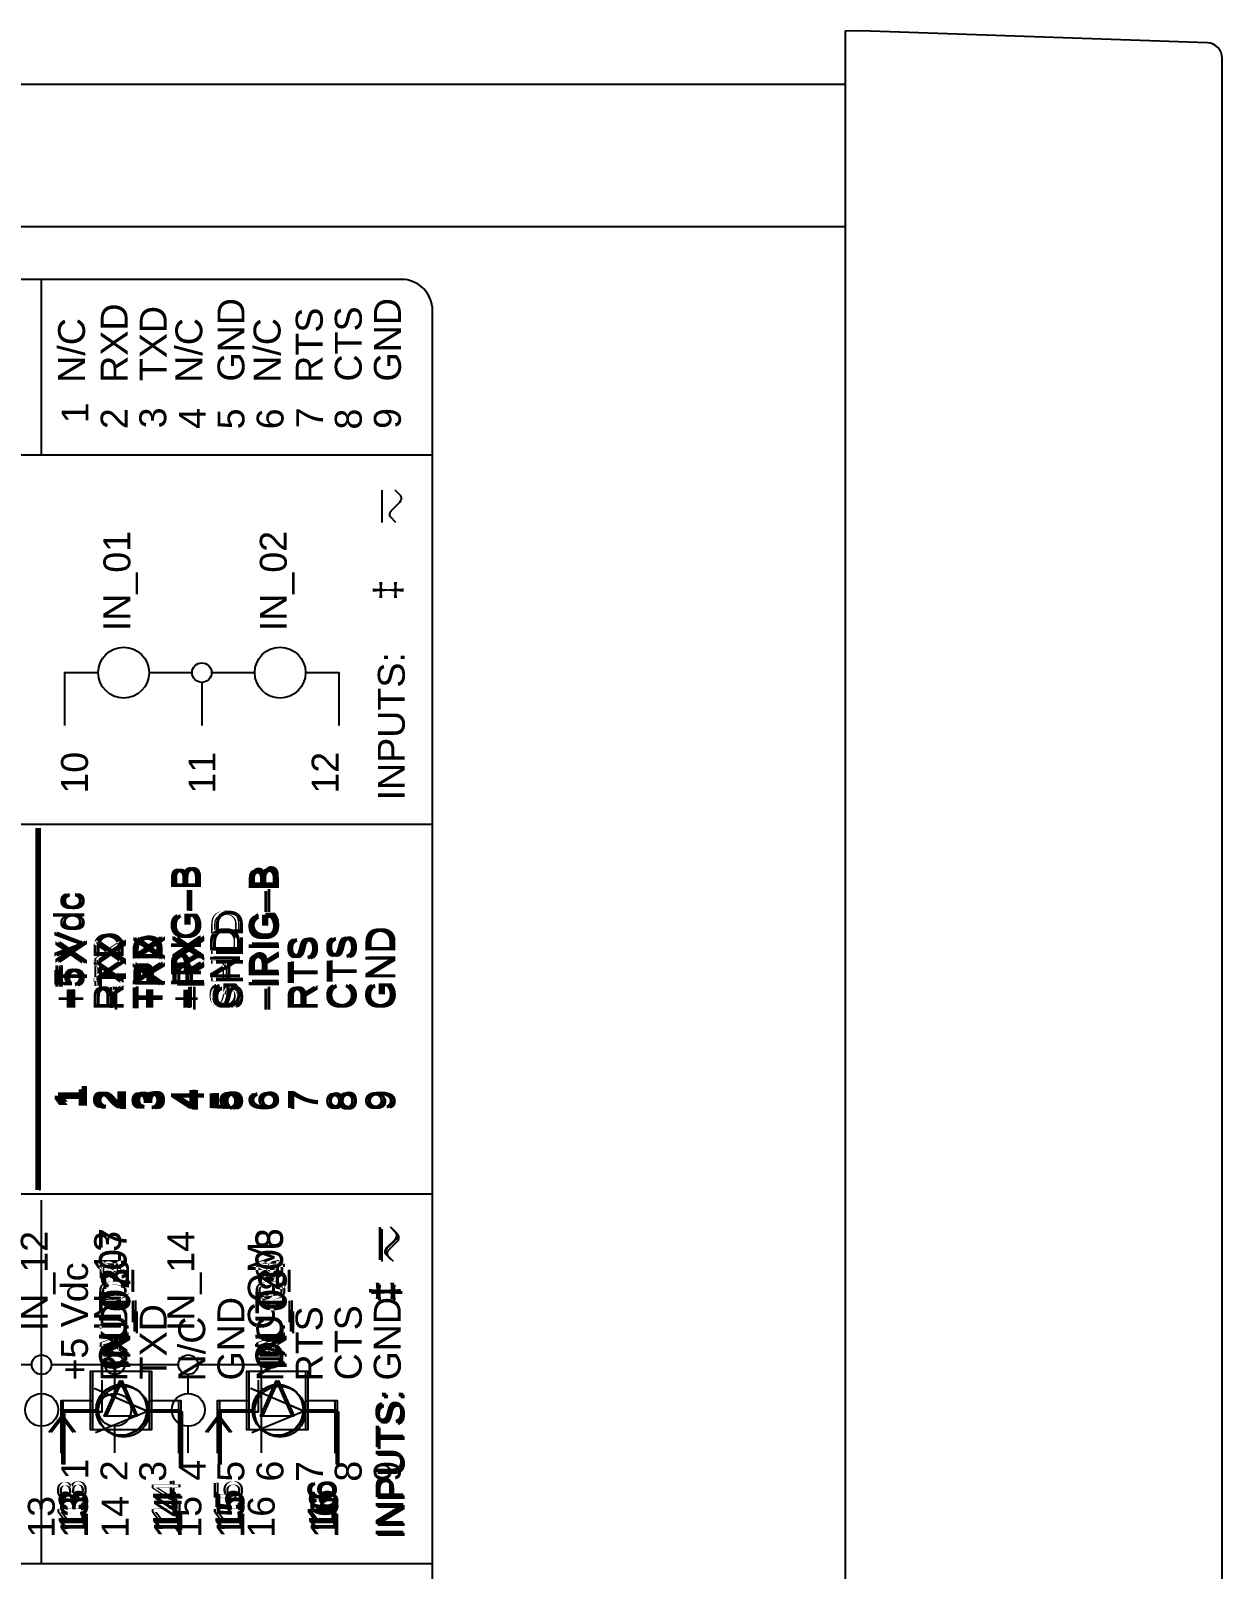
# Model space of a CAD drawing. Extents: x 1 to 47, y 1 to 35.
# Drawn here: x 30.274 to 33.321, y 13.265 to 17.199 of the extents above; entities that cross this region are included whole.
import ezdxf

# ---------------------------------------------------------------- set-up
doc = ezdxf.new("R2010")
doc.units = 0
doc.header["$MEASUREMENT"] = 0
for name, color, linetype in [('10_00______DWG_', 7, 'CONTINUOUS'), ('3_01__A-__NO_ETH__EIA-232_', 7, 'CONTINUOUS'), ('3_02__B-__NO_ETH__EIA-485_', 7, 'CONTINUOUS'), ('3_03__C-___1__10-100BASE-T', 7, 'CONTINUOUS'), ('3_04__D-___1__10-100BASE-T', 7, 'CONTINUOUS'), ('3_05__E-___1__100BASEFX_MM', 7, 'CONTINUOUS'), ('3_06__F-___2__10-100BASE-T', 7, 'CONTINUOUS'), ('3_07__G-___2__100BASE-FX_M', 7, 'CONTINUOUS'), ('3_08__0-__NO_ETH__EIA-232_', 7, 'CONTINUOUS'), ('3_09__1-__NO_ETH__EIA-485_', 7, 'CONTINUOUS'), ('3_10__2-___1__10-100BASE-T', 7, 'CONTINUOUS'), ('3_11__3-___1__10-100BASE-T', 7, 'CONTINUOUS'), ('3_12__4-___1__100BASEFX_MM', 7, 'CONTINUOUS'), ('3_13__6-___2__10-100BASE-T', 7, 'CONTINUOUS'), ('3_14__8-___2__100BASE-FX_M', 7, 'CONTINUOUS'), ('4_02__A0__SERIAL_COMMUNICA', 7, 'CONTINUOUS'), ('4_03__B-___3__DI___4__DO__', 7, 'CONTINUOUS'), ('4_04__1-___4__DI___4__DO__', 7, 'CONTINUOUS'), ('4_05__C-___4__DI___4__DO__', 7, 'CONTINUOUS'), ('4_06__D-___4__DI___3__DO__', 7, 'CONTINUOUS'), ('4_07__2A___8__FORM_A_DO', 7, 'CONTINUOUS'), ('4_08__2B___8__FORM_B_DO', 7, 'CONTINUOUS'), ('4_09__2C___8__DO__6__FORM_', 7, 'CONTINUOUS'), ('4_10__2D___8__DO__2__FORM_', 7, 'CONTINUOUS'), ('4_11__2G___8__DO__4__FORM_', 7, 'CONTINUOUS'), ('4_12__3-___8__DI', 7, 'CONTINUOUS'), ('4_13__4-___14__DI', 7, 'CONTINUOUS'), ('4_14__5-___8__AI', 7, 'CONTINUOUS'), ('4_15__6-___4__AI____4__AO', 7, 'CONTINUOUS')]:
    doc.layers.add(name, color=color, linetype=linetype)
doc.styles.add('ARIAL', font='arial.ttf')

msp = doc.modelspace()

# ---------------------------------------------------------------- linework, layer by layer
at = {"layer": '10_00______DWG_'}
for points in [[(33.2825, 17.1683), (32.396, 17.1993), (32.356, 17.1979), (32.356, 9.6444), (32.396, 9.643), (33.2825, 9.674, 0.404026), (33.3205, 9.7133), (33.3205, 17.129, 0.404026)], [(31.2211, 16.5636), (27.5112, 16.5636, 0.414214), (27.4312, 16.4836), (27.4312, 10.3186, 0.414212), (27.5112, 10.2386), (31.2211, 10.2386, 0.414211), (31.3011, 10.3186), (31.3011, 16.4836, 0.414219)]]:
    msp.add_lwpolyline(points, format="xyb", close=True, dxfattribs=at)
for points in [[(32.356, 9.7794), (27.2612, 9.7794), (27.2612, 17.0629), (32.356, 17.0629)], [(27.2612, 16.6987), (32.356, 16.6987)], [(30.3011, 16.1152), (30.3011, 16.5635)], [(27.4311, 16.1152), (31.3011, 16.1152)], [(31.1722, 15.942), (31.1722, 16.0249)], [(30.3611, 15.4229), (30.3611, 15.5579), (30.4461, 15.5579)], [(30.5761, 15.5579), (30.6861, 15.5579)], [(30.7361, 15.5579), (30.8462, 15.5579)], [(30.9762, 15.5579), (31.0612, 15.5579), (31.0612, 15.4229)], [(30.7111, 15.5329), (30.7111, 15.4229)], [(27.4311, 15.1702), (31.3011, 15.1702)], [(27.4312, 14.2252), (31.3011, 14.2252)], [(27.4312, 13.2802), (31.3011, 13.2802)]]:
    msp.add_lwpolyline(points, dxfattribs=at)
msp.add_lwpolyline([(31.2071, 15.942), (31.1933, 15.956, -0.328455), (31.1954, 15.9719), (31.2176, 15.9942, 0.339292), (31.2197, 16.0102), (31.2051, 16.0249)], format="xyb", dxfattribs=at)
for centre, radius in [((30.5111, 15.5579), 0.065), ((30.9112, 15.5579), 0.065), ((30.7111, 15.5579), 0.025)]:
    msp.add_circle(centre, radius, dxfattribs=at)
at = {"layer": '3_01__A-__NO_ETH__EIA-232_'}
msp.add_line((30.2924, 14.2353), (30.2924, 15.1603), dxfattribs=at)
at = {"layer": '3_02__B-__NO_ETH__EIA-485_'}
msp.add_line((30.297, 14.2353), (30.297, 15.1603), dxfattribs=at)
at = {"layer": '3_03__C-___1__10-100BASE-T'}
msp.add_lwpolyline([(30.2923, 14.2353), (30.2923, 15.1603)], dxfattribs=at)
at = {"layer": '3_04__D-___1__10-100BASE-T'}
msp.add_lwpolyline([(30.2924, 14.2353), (30.2924, 15.1603)], dxfattribs=at)
at = {"layer": '3_05__E-___1__100BASEFX_MM'}
msp.add_lwpolyline([(30.2924, 14.2353), (30.2924, 15.1603)], dxfattribs=at)
at = {"layer": '3_06__F-___2__10-100BASE-T'}
msp.add_lwpolyline([(30.2958, 14.2352), (30.2958, 15.1602)], dxfattribs=at)
at = {"layer": '3_07__G-___2__100BASE-FX_M'}
msp.add_lwpolyline([(30.2958, 14.2352), (30.2958, 15.1602)], dxfattribs=at)
at = {"layer": '3_08__0-__NO_ETH__EIA-232_'}
msp.add_lwpolyline([(30.297, 15.1603), (30.297, 14.2353)], close=True, dxfattribs=at)
at = {"layer": '3_09__1-__NO_ETH__EIA-485_'}
msp.add_lwpolyline([(30.2958, 14.2353), (30.2958, 15.1603)], dxfattribs=at)
at = {"layer": '3_10__2-___1__10-100BASE-T'}
msp.add_lwpolyline([(30.297, 14.2353), (30.297, 15.1603)], dxfattribs=at)
at = {"layer": '3_11__3-___1__10-100BASE-T'}
msp.add_lwpolyline([(30.2881, 14.2353), (30.2881, 15.1603)], dxfattribs=at)
at = {"layer": '3_12__4-___1__100BASEFX_MM'}
msp.add_lwpolyline([(30.297, 14.2353), (30.297, 15.1603)], dxfattribs=at)
at = {"layer": '3_13__6-___2__10-100BASE-T'}
msp.add_lwpolyline([(30.2886, 14.2353), (30.2886, 15.1603)], dxfattribs=at)
at = {"layer": '3_14__8-___2__100BASE-FX_M'}
msp.add_lwpolyline([(30.297, 14.2353), (30.297, 15.1603)], dxfattribs=at)
at = {"layer": '4_02__A0__SERIAL_COMMUNICA'}
msp.add_lwpolyline([(30.3009, 13.2802), (30.3009, 14.2085)], dxfattribs=at)
at = {"layer": '4_03__B-___3__DI___4__DO__'}
for points in [[(31.1681, 14.0559), (31.1681, 14.1388)], [(30.3571, 13.5369), (30.3571, 13.6718), (30.4421, 13.6718)], [(30.5721, 13.6718), (30.6571, 13.6718), (30.6571, 13.5369)], [(30.757, 13.5369), (30.7569, 13.6718), (30.8421, 13.6718)], [(30.9722, 13.6718), (31.0571, 13.6718), (31.0571, 13.5369)]]:
    msp.add_lwpolyline(points, dxfattribs=at)
msp.add_lwpolyline([(31.1971, 14.0559), (31.1833, 14.0699, -0.328455), (31.1854, 14.0858), (31.2076, 14.1081, 0.339292), (31.2096, 14.1241), (31.1951, 14.1388)], format="xyb", dxfattribs=at)
for centre in [(30.5071, 13.6718), (30.907, 13.6718)]:
    msp.add_circle(centre, 0.065, dxfattribs=at)
at = {"layer": '4_04__1-___4__DI___4__DO__'}
for points in [[(31.1681, 14.0559), (31.1681, 14.1388)], [(30.3571, 13.5369), (30.3571, 13.6718), (30.4421, 13.6718)], [(30.5721, 13.6718), (30.6571, 13.6718), (30.6571, 13.5369)], [(30.757, 13.5369), (30.7569, 13.6718), (30.8421, 13.6718)], [(30.9722, 13.6718), (31.0571, 13.6718), (31.0571, 13.5369)]]:
    msp.add_lwpolyline(points, dxfattribs=at)
msp.add_lwpolyline([(31.1971, 14.0559), (31.1833, 14.0699, -0.328455), (31.1854, 14.0858), (31.2076, 14.1081, 0.339292), (31.2096, 14.1241), (31.1951, 14.1388)], format="xyb", dxfattribs=at)
for centre in [(30.5071, 13.6718), (30.9071, 13.6718)]:
    msp.add_circle(centre, 0.065, dxfattribs=at)
at = {"layer": '4_05__C-___4__DI___4__DO__'}
for points in [[(31.1681, 14.0559), (31.1681, 14.1389)], [(30.3571, 13.5369), (30.3571, 13.6719), (30.4421, 13.6719)], [(30.5721, 13.6719), (30.6571, 13.6719), (30.6571, 13.5369)], [(30.757, 13.5369), (30.7569, 13.6719), (30.8421, 13.6719)], [(30.9722, 13.6719), (31.0571, 13.6719), (31.0571, 13.5369)]]:
    msp.add_lwpolyline(points, dxfattribs=at)
msp.add_lwpolyline([(31.1971, 14.0559), (31.1833, 14.07, -0.328455), (31.1854, 14.0859), (31.2076, 14.1082, 0.339292), (31.2096, 14.1241), (31.1951, 14.1389)], format="xyb", dxfattribs=at)
for centre in [(30.5071, 13.6719), (30.907, 13.6719)]:
    msp.add_circle(centre, 0.065, dxfattribs=at)
at = {"layer": '4_06__D-___4__DI___3__DO__'}
for points in [[(31.1664, 14.0567), (31.1664, 14.1397)], [(30.3554, 13.5377), (30.3554, 13.6727), (30.4404, 13.6727)], [(30.5704, 13.6727), (30.6554, 13.6727), (30.6554, 13.5377)], [(30.7552, 13.5377), (30.7552, 13.6727), (30.8404, 13.6727)], [(30.9704, 13.6727), (31.0554, 13.6727), (31.0554, 13.5377)]]:
    msp.add_lwpolyline(points, dxfattribs=at)
msp.add_lwpolyline([(31.1954, 14.0567), (31.1816, 14.0708, -0.328455), (31.1837, 14.0867), (31.2059, 14.109, 0.339292), (31.2079, 14.1249), (31.1934, 14.1397)], format="xyb", dxfattribs=at)
for centre in [(30.5054, 13.6727), (30.9052, 13.6727)]:
    msp.add_circle(centre, 0.065, dxfattribs=at)
at = {"layer": '4_07__2A___8__FORM_A_DO'}
for points in [[(30.3542, 13.5339), (30.3542, 13.6688), (30.4393, 13.6688)], [(30.4394, 13.6152), (30.5693, 13.6688), (30.6543, 13.6688), (30.6543, 13.5339)], [(30.7542, 13.5339), (30.7542, 13.6688), (30.8393, 13.6688)], [(30.8393, 13.6152), (30.9693, 13.6688), (31.0543, 13.6688), (31.0543, 13.5339)]]:
    msp.add_lwpolyline(points, dxfattribs=at)
at = {"layer": '4_08__2B___8__FORM_B_DO'}
for points in [[(30.3559, 13.5329), (30.3559, 13.668), (30.3559, 13.668), (30.4559, 13.668), (30.4559, 13.748)], [(30.7559, 13.5329), (30.7559, 13.668), (30.7559, 13.668), (30.856, 13.668), (30.856, 13.748)], [(30.4359, 13.728), (30.5759, 13.668), (30.656, 13.668), (30.656, 13.533)], [(30.836, 13.728), (30.976, 13.668), (31.056, 13.668), (31.056, 13.533)]]:
    msp.add_lwpolyline(points, dxfattribs=at)
at = {"layer": '4_09__2C___8__DO__6__FORM_'}
for points in [[(30.3558, 13.5331), (30.3558, 13.6682), (30.3558, 13.6682), (30.4559, 13.6682), (30.4559, 13.7482)], [(30.7559, 13.5331), (30.7559, 13.6682), (30.7559, 13.6682), (30.8559, 13.6682), (30.8559, 13.7482)], [(30.4359, 13.7282), (30.5759, 13.6682), (30.6559, 13.6682), (30.6559, 13.5332)], [(30.8359, 13.7282), (30.9759, 13.6682), (31.056, 13.6682), (31.056, 13.5332)]]:
    msp.add_lwpolyline(points, dxfattribs=at)
at = {"layer": '4_10__2D___8__DO__2__FORM_'}
for points in [[(30.3559, 13.5329), (30.3559, 13.668), (30.3559, 13.668), (30.4559, 13.6679), (30.4559, 13.7479)], [(30.756, 13.5329), (30.756, 13.668), (30.756, 13.668), (30.856, 13.6679), (30.856, 13.7479)], [(30.4359, 13.7279), (30.576, 13.6679), (30.656, 13.6679), (30.656, 13.5329)], [(30.836, 13.7279), (30.976, 13.6679), (31.0561, 13.6679), (31.0561, 13.5329)]]:
    msp.add_lwpolyline(points, dxfattribs=at)
at = {"layer": '4_11__2G___8__DO__4__FORM_'}
for points in [[(30.3559, 13.5329), (30.3559, 13.668), (30.3559, 13.668), (30.4559, 13.6679), (30.4559, 13.7479)], [(30.756, 13.5329), (30.756, 13.668), (30.756, 13.668), (30.856, 13.6679), (30.856, 13.7479)], [(30.4359, 13.7279), (30.576, 13.6679), (30.656, 13.6679), (30.656, 13.5329)], [(30.836, 13.7279), (30.976, 13.6679), (31.0561, 13.6679), (31.0561, 13.5329)]]:
    msp.add_lwpolyline(points, dxfattribs=at)
at = {"layer": '4_12__3-___8__DI'}
for points in [[(31.172, 14.052), (31.172, 14.1349)], [(30.361, 13.5329), (30.3609, 13.6679), (30.4459, 13.6679)], [(30.576, 13.6679), (30.6609, 13.6679), (30.6609, 13.5329)], [(30.7608, 13.5329), (30.7608, 13.6679), (30.8458, 13.6679)], [(30.9758, 13.6679), (31.0608, 13.6679), (31.0608, 13.5329)]]:
    msp.add_lwpolyline(points, dxfattribs=at)
msp.add_lwpolyline([(31.201, 14.052), (31.1872, 14.066, -0.328455), (31.1893, 14.0819), (31.2114, 14.1042, 0.339292), (31.2135, 14.1202), (31.199, 14.1349)], format="xyb", dxfattribs=at)
for centre in [(30.511, 13.6679), (30.9108, 13.6679)]:
    msp.add_circle(centre, 0.065, dxfattribs=at)
at = {"layer": '4_13__4-___14__DI'}
for points in [[(31.1681, 14.056), (31.1681, 14.139)], [(30.2762, 13.7882), (30.1385, 13.7882)], [(30.4635, 13.7882), (30.3262, 13.7882)], [(30.6512, 13.7882), (30.5135, 13.7882)], [(30.8638, 13.7882), (30.7012, 13.7882)], [(30.8638, 13.5632), (30.8638, 13.7882)], [(30.3012, 13.7148), (30.3012, 13.7632)], [(30.4885, 13.7148), (30.4885, 13.7632)], [(30.6762, 13.7148), (30.6762, 13.7632)], [(30.3012, 13.5632), (30.3012, 13.6306)], [(30.4885, 13.5632), (30.4885, 13.6306)], [(30.6762, 13.5632), (30.6762, 13.6306)]]:
    msp.add_lwpolyline(points, dxfattribs=at)
msp.add_lwpolyline([(31.197, 14.056), (31.1833, 14.07, -0.328455), (31.1853, 14.086), (31.2075, 14.1083, 0.339292), (31.2096, 14.1242), (31.1951, 14.139)], format="xyb", dxfattribs=at)
for centre, radius in [((30.3012, 13.7882), 0.025), ((30.4885, 13.7882), 0.025), ((30.6762, 13.7882), 0.025), ((30.3012, 13.6727), 0.0421), ((30.4885, 13.6727), 0.0421), ((30.6762, 13.6727), 0.0421)]:
    msp.add_circle(centre, radius, dxfattribs=at)
at = {"layer": '4_14__5-___8__AI'}
for points in [[(30.5762, 13.7715), (30.5762, 13.6215), (30.4262, 13.6215), (30.4262, 13.7715), (30.5762, 13.7715)], [(30.9763, 13.7715), (30.9763, 13.6215), (30.8263, 13.6215), (30.8263, 13.7715), (30.9763, 13.7715)], [(30.5412, 13.6565), (30.4612, 13.6565), (30.5012, 13.7465), (30.5412, 13.6565)], [(30.9413, 13.6565), (30.8613, 13.6565), (30.9013, 13.7465), (30.9413, 13.6565)], [(30.3512, 13.5615), (30.3511, 13.6965), (30.4262, 13.6965)], [(30.5762, 13.6965), (30.6513, 13.6965), (30.6513, 13.5615)], [(30.7512, 13.5615), (30.7512, 13.6965), (30.8263, 13.6965)], [(30.9763, 13.6965), (31.0514, 13.6965), (31.0514, 13.5615)], [(30.3199, 13.6153), (30.3512, 13.6565), (30.3824, 13.6153)], [(30.72, 13.6153), (30.7512, 13.6565), (30.7825, 13.6153)]]:
    msp.add_lwpolyline(points, dxfattribs=at)
at = {"layer": '4_15__6-___4__AI____4__AO'}
for points in [[(30.5819, 13.7718), (30.5819, 13.6218), (30.4319, 13.6218), (30.4319, 13.7718), (30.5819, 13.7718)], [(30.982, 13.7718), (30.982, 13.6218), (30.832, 13.6218), (30.832, 13.7718), (30.982, 13.7718)], [(30.5469, 13.6568), (30.4669, 13.6568), (30.5069, 13.7468), (30.5469, 13.6568)], [(30.947, 13.6568), (30.867, 13.6568), (30.907, 13.7468), (30.947, 13.6568)], [(30.3569, 13.5618), (30.3568, 13.6968), (30.4319, 13.6968)], [(30.5819, 13.6968), (30.657, 13.6968), (30.657, 13.5618)], [(30.7569, 13.5618), (30.7569, 13.6968), (30.832, 13.6968)], [(30.982, 13.6968), (31.0571, 13.6968), (31.0571, 13.5618)], [(30.3256, 13.6156), (30.3569, 13.6568), (30.3881, 13.6156)], [(30.7257, 13.6156), (30.7569, 13.6568), (30.7881, 13.6156)]]:
    msp.add_lwpolyline(points, dxfattribs=at)

# ---------------------------------------------------------------- texts
at = {"layer": '10_00______DWG_', "style": 'ARIAL'}
for s, height, p in [('RXD', 0.06883, (30.5211, 16.299)), ('TXD', 0.06883, (30.6211, 16.3033)), ('GND', 0.06883, (30.82, 16.3022)), ('RTS', 0.06883, (31.02, 16.299)), ('CTS', 0.06883, (31.12, 16.3022)), ('GND', 0.06883, (31.2201, 16.3022)), ('N/C', 0.06883, (30.4123, 16.299)), ('N/C', 0.06883, (30.7123, 16.299)), ('N/C', 0.06883, (30.9123, 16.299)), ('1', 0.0688, (30.4211, 16.1954)), ('2', 0.0688, (30.5211, 16.1807)), ('3', 0.0688, (30.62, 16.1827)), ('4', 0.0688, (30.7211, 16.1813)), ('5', 0.0688, (30.82, 16.18)), ('6', 0.0688, (30.92, 16.18)), ('7', 0.0688, (31.0211, 16.1829)), ('8', 0.0688, (31.12, 16.1795)), ('9', 0.0688, (31.22, 16.1811)), ('IN_01', 0.06883, (30.5282, 15.6638)), ('IN_02', 0.06883, (30.9282, 15.6638)), ('‡', 0.0688, (31.2203, 15.7424)), ('INPUTS:', 0.06883, (31.23, 15.2311)), ('10', 0.06883, (30.4198, 15.2484)), ('11', 0.06883, (30.7458, 15.2484)), ('12', 0.06883, (31.0609, 15.2484))]:
    msp.add_text(s, height=height, rotation=90, dxfattribs=at).set_placement(p)
at = {"layer": '3_01__A-__NO_ETH__EIA-232_', "style": 'ARIAL'}
for s, height, p in [('+IRIG–B', 0.06846, (30.709, 14.6963)), ('–IRIG–B', 0.06846, (30.9079, 14.7016)), ('+5 Vdc', 0.06846, (30.4106, 14.6963)), ('RXD', 0.06846, (30.5112, 14.6941)), ('TXD', 0.06846, (30.6107, 14.6994)), ('GND', 0.06846, (30.8084, 14.6965)), ('RTS', 0.06846, (31.0073, 14.6941)), ('CTS', 0.06846, (31.1068, 14.6969)), ('GND', 0.06846, (31.2062, 14.6965)), ('1', 0.0685, (30.4117, 14.4432)), ('2', 0.0685, (30.5112, 14.4389)), ('3', 0.0685, (30.6094, 14.4377)), ('4', 0.0685, (30.7101, 14.4405)), ('5', 0.0685, (30.8083, 14.4377)), ('6', 0.0685, (30.9078, 14.4381)), ('7', 0.0685, (31.0084, 14.4371)), ('8', 0.0685, (31.1067, 14.4378)), ('9', 0.0685, (31.2062, 14.4377))]:
    msp.add_text(s, height=height, rotation=90, dxfattribs=at).set_placement(p)
at = {"layer": '3_02__B-__NO_ETH__EIA-485_', "style": 'ARIAL'}
for s, height, p in [('SHLD', 0.06883, (30.8159, 14.6973)), ('+TX', 0.06883, (30.417, 14.6963)), ('–TX', 0.06883, (30.517, 14.7016)), ('+RX', 0.06883, (30.617, 14.6963)), ('–RX', 0.06883, (30.717, 14.7016)), ('1', 0.0688, (30.417, 14.4432)), ('2', 0.0688, (30.5169, 14.4388)), ('3', 0.0688, (30.6158, 14.4376)), ('4', 0.0688, (30.717, 14.4404)), ('5', 0.0688, (30.8158, 14.4377))]:
    msp.add_text(s, height=height, rotation=90, dxfattribs=at).set_placement(p)
at = {"layer": '3_03__C-___1__10-100BASE-T', "style": 'ARIAL'}
for s, height, p in [('+IRIG–B', 0.06846, (30.7089, 14.6964)), ('–IRIG–B', 0.06846, (30.9079, 14.6962)), ('+5 Vdc', 0.06846, (30.4106, 14.6964)), ('RXD', 0.06846, (30.5111, 14.693)), ('TXD', 0.06846, (30.6106, 14.6972)), ('GND', 0.06846, (30.8084, 14.6961)), ('RTS', 0.06846, (31.0073, 14.693)), ('CTS', 0.06846, (31.1068, 14.6961)), ('GND', 0.06846, (31.2062, 14.6961)), ('1', 0.0685, (30.4116, 14.4519)), ('2', 0.0685, (30.5111, 14.4371)), ('3', 0.0685, (30.6095, 14.4391)), ('4', 0.0685, (30.71, 14.4378)), ('5', 0.0685, (30.8083, 14.4365)), ('6', 0.0685, (30.9078, 14.4365)), ('7', 0.0685, (31.0083, 14.4394)), ('8', 0.0685, (31.1067, 14.436)), ('9', 0.0685, (31.2062, 14.4375))]:
    msp.add_text(s, height=height, rotation=90, dxfattribs=at).set_placement(p)
at = {"layer": '3_04__D-___1__10-100BASE-T', "style": 'ARIAL'}
for s, height, p in [('SHLD', 0.06883, (30.816, 14.6967)), ('+TX', 0.06883, (30.4171, 14.6964)), ('+RX', 0.06883, (30.6171, 14.6964)), ('–RX', 0.06883, (30.7171, 14.6962)), ('–TX', 0.06883, (30.5171, 14.6962)), ('1', 0.0688, (30.417, 14.4519)), ('2', 0.0688, (30.517, 14.4371)), ('3', 0.0688, (30.6159, 14.4391)), ('4', 0.0688, (30.717, 14.4378)), ('5', 0.0688, (30.8159, 14.4365))]:
    msp.add_text(s, height=height, rotation=90, dxfattribs=at).set_placement(p)
at = {"layer": '3_05__E-___1__100BASEFX_MM', "style": 'ARIAL'}
for s, height, p in [('+IRIG–B', 0.06846, (30.709, 14.6964)), ('–IRIG–B', 0.06846, (30.908, 14.6962)), ('+5 Vdc', 0.06846, (30.4107, 14.6964)), ('RXD', 0.06846, (30.5112, 14.693)), ('TXD', 0.06846, (30.6107, 14.6972)), ('GND', 0.06846, (30.8085, 14.6961)), ('RTS', 0.06846, (31.0074, 14.693)), ('CTS', 0.06846, (31.1069, 14.6961)), ('GND', 0.06846, (31.2063, 14.6961)), ('1', 0.0685, (30.4117, 14.4519)), ('2', 0.0685, (30.5112, 14.4371)), ('3', 0.0685, (30.6096, 14.4391)), ('4', 0.0685, (30.7101, 14.4378)), ('5', 0.0685, (30.8084, 14.4365)), ('6', 0.0685, (30.9079, 14.4365)), ('7', 0.0685, (31.0085, 14.4394)), ('8', 0.0685, (31.1068, 14.436)), ('9', 0.0685, (31.2063, 14.4375))]:
    msp.add_text(s, height=height, rotation=90, dxfattribs=at).set_placement(p)
at = {"layer": '3_06__F-___2__10-100BASE-T', "style": 'ARIAL'}
for s, height, p in [('+IRIG–B', 0.06846, (30.7079, 14.6963)), ('–IRIG–B', 0.06846, (30.9068, 14.6962)), ('+5 Vdc', 0.06846, (30.4095, 14.6963)), ('RXD', 0.06846, (30.5101, 14.6929)), ('TXD', 0.06846, (30.6095, 14.6972)), ('GND', 0.06846, (30.8073, 14.6961)), ('RTS', 0.06846, (31.0062, 14.6929)), ('CTS', 0.06846, (31.1057, 14.6961)), ('GND', 0.06846, (31.2052, 14.6961)), ('1', 0.0685, (30.4106, 14.4437)), ('2', 0.0685, (30.51, 14.4391)), ('3', 0.0685, (30.6084, 14.4377)), ('4', 0.0685, (30.7089, 14.4406)), ('5', 0.0685, (30.8073, 14.4365)), ('6', 0.0685, (30.9067, 14.4364)), ('7', 0.0685, (31.0073, 14.4394)), ('8', 0.0685, (31.1056, 14.436)), ('9', 0.0685, (31.2051, 14.4375))]:
    msp.add_text(s, height=height, rotation=90, dxfattribs=at).set_placement(p)
at = {"layer": '3_07__G-___2__100BASE-FX_M', "style": 'ARIAL'}
for s, height, p in [('+IRIG–B', 0.06846, (30.7079, 14.6963)), ('–IRIG–B', 0.06846, (30.9068, 14.6962)), ('+5 Vdc', 0.06846, (30.4095, 14.6963)), ('RXD', 0.06846, (30.5101, 14.6929)), ('TXD', 0.06846, (30.6095, 14.6972)), ('GND', 0.06846, (30.8073, 14.6961)), ('RTS', 0.06846, (31.0062, 14.6929)), ('CTS', 0.06846, (31.1057, 14.6961)), ('GND', 0.06846, (31.2052, 14.6961)), ('1', 0.0685, (30.4106, 14.4435)), ('2', 0.0685, (30.51, 14.4391)), ('3', 0.0685, (30.6084, 14.4377)), ('4', 0.0685, (30.7089, 14.4406)), ('5', 0.0685, (30.8073, 14.4365)), ('6', 0.0685, (30.9067, 14.4364)), ('7', 0.0685, (31.0073, 14.4394)), ('8', 0.0685, (31.1056, 14.436)), ('9', 0.0685, (31.2051, 14.4375))]:
    msp.add_text(s, height=height, rotation=90, dxfattribs=at).set_placement(p)
at = {"layer": '3_08__0-__NO_ETH__EIA-232_', "style": 'ARIAL'}
for s, height, p in [('+IRIG–B', 0.06846, (30.709, 14.6963)), ('–IRIG–B', 0.06846, (30.9079, 14.7016)), ('+5 Vdc', 0.06846, (30.4109, 14.6963)), ('RXD', 0.06846, (30.5112, 14.6941)), ('TXD', 0.06846, (30.6107, 14.6994)), ('GND', 0.06846, (30.8084, 14.6965)), ('RTS', 0.06846, (31.0073, 14.6941)), ('CTS', 0.06846, (31.1068, 14.6969)), ('GND', 0.06846, (31.2062, 14.6965)), ('1', 0.0685, (30.4117, 14.4432)), ('2', 0.0685, (30.5112, 14.4389)), ('3', 0.0685, (30.6094, 14.4377)), ('4', 0.0685, (30.7101, 14.4405)), ('5', 0.0685, (30.8083, 14.4377)), ('6', 0.0685, (30.9078, 14.4381)), ('7', 0.0685, (31.0084, 14.4371)), ('8', 0.0685, (31.1067, 14.4378)), ('9', 0.0685, (31.2062, 14.4377))]:
    msp.add_text(s, height=height, rotation=90, dxfattribs=at).set_placement(p)
at = {"layer": '3_09__1-__NO_ETH__EIA-485_', "style": 'ARIAL'}
for s, height, p in [('SHLD', 0.06883, (30.8074, 14.6973)), ('+TX', 0.06883, (30.4125, 14.6963)), ('–TX', 0.06883, (30.5104, 14.7016)), ('+RX', 0.06883, (30.6099, 14.6963)), ('–RX', 0.06883, (30.7082, 14.7016)), ('1', 0.0688, (30.4108, 14.4432)), ('2', 0.0688, (30.5104, 14.4388)), ('3', 0.0688, (30.6086, 14.4376)), ('4', 0.0688, (30.7088, 14.4404)), ('5', 0.0688, (30.8074, 14.4377))]:
    msp.add_text(s, height=height, rotation=90, dxfattribs=at).set_placement(p)
at = {"layer": '3_10__2-___1__10-100BASE-T', "style": 'ARIAL'}
for s, height, p in [('+IRIG–B', 0.06846, (30.709, 14.6964)), ('–IRIG–B', 0.06846, (30.908, 14.6962)), ('+5 Vdc', 0.06846, (30.4107, 14.6964)), ('RXD', 0.06846, (30.5112, 14.693)), ('TXD', 0.06846, (30.6107, 14.6972)), ('GND', 0.06846, (30.8085, 14.6961)), ('RTS', 0.06846, (31.0074, 14.693)), ('CTS', 0.06846, (31.1069, 14.6961)), ('GND', 0.06846, (31.2063, 14.6961)), ('1', 0.0685, (30.4117, 14.4436)), ('2', 0.0685, (30.5112, 14.4391)), ('3', 0.0685, (30.6096, 14.4377)), ('4', 0.0685, (30.7101, 14.4406)), ('5', 0.0685, (30.8084, 14.4365)), ('6', 0.0685, (30.9079, 14.4365)), ('7', 0.0685, (31.0085, 14.4394)), ('8', 0.0685, (31.1068, 14.436)), ('9', 0.0685, (31.2063, 14.4375))]:
    msp.add_text(s, height=height, rotation=90, dxfattribs=at).set_placement(p)
at = {"layer": '3_11__3-___1__10-100BASE-T', "style": 'ARIAL'}
for s, height, p in [('SHLD', 0.06883, (30.8037, 14.6967)), ('+TX', 0.06883, (30.4048, 14.6964)), ('–TX', 0.06883, (30.5048, 14.7007)), ('+RX', 0.06883, (30.6048, 14.6964)), ('–RX', 0.06883, (30.7048, 14.7007)), ('1', 0.0688, (30.4032, 14.4433)), ('2', 0.0688, (30.5023, 14.4389)), ('3', 0.0688, (30.6009, 14.4376)), ('4', 0.0688, (30.7012, 14.4404)), ('5', 0.0688, (30.7998, 14.4365))]:
    msp.add_text(s, height=height, rotation=90, dxfattribs=at).set_placement(p)
at = {"layer": '3_12__4-___1__100BASEFX_MM', "style": 'ARIAL'}
for s, height, p in [('+IRIG–B', 0.06846, (30.709, 14.6964)), ('–IRIG–B', 0.06846, (30.908, 14.6962)), ('+5 Vdc', 0.06846, (30.4107, 14.6964)), ('RXD', 0.06846, (30.5112, 14.693)), ('TXD', 0.06846, (30.6107, 14.6972)), ('GND', 0.06846, (30.8085, 14.6961)), ('RTS', 0.06846, (31.0074, 14.693)), ('CTS', 0.06846, (31.1069, 14.6961)), ('GND', 0.06846, (31.2063, 14.6961)), ('1', 0.0685, (30.4117, 14.4437)), ('2', 0.0685, (30.5112, 14.4391)), ('3', 0.0685, (30.6096, 14.4377)), ('4', 0.0685, (30.7101, 14.4407)), ('5', 0.0685, (30.8084, 14.4365)), ('6', 0.0685, (30.9079, 14.4365)), ('7', 0.0685, (31.0085, 14.4394)), ('8', 0.0685, (31.1068, 14.436)), ('9', 0.0685, (31.2063, 14.4375))]:
    msp.add_text(s, height=height, rotation=90, dxfattribs=at).set_placement(p)
at = {"layer": '3_13__6-___2__10-100BASE-T', "style": 'ARIAL'}
for s, height, p in [('+IRIG–B', 0.06846, (30.7006, 14.6964)), ('–IRIG–B', 0.06846, (30.8995, 14.6962)), ('+5 Vdc', 0.06846, (30.4023, 14.6964)), ('RXD', 0.06846, (30.5028, 14.693)), ('TXD', 0.06846, (30.6022, 14.6972)), ('GND', 0.06846, (30.8001, 14.6961)), ('RTS', 0.06846, (30.999, 14.693)), ('CTS', 0.06846, (31.0985, 14.6961)), ('GND', 0.06846, (31.1979, 14.6961)), ('1', 0.0685, (30.4033, 14.4437)), ('2', 0.0685, (30.5027, 14.4392)), ('3', 0.0685, (30.6012, 14.4377)), ('4', 0.0685, (30.7017, 14.4406)), ('5', 0.0685, (30.8, 14.4365)), ('6', 0.0685, (30.8995, 14.4365)), ('7', 0.0685, (31, 14.4394)), ('8', 0.0685, (31.0984, 14.436)), ('9', 0.0685, (31.1978, 14.4375))]:
    msp.add_text(s, height=height, rotation=90, dxfattribs=at).set_placement(p)
at = {"layer": '3_14__8-___2__100BASE-FX_M', "style": 'ARIAL'}
for s, height, p in [('+IRIG–B', 0.06846, (30.709, 14.6964)), ('–IRIG–B', 0.06846, (30.908, 14.6962)), ('+5 Vdc', 0.06846, (30.4107, 14.6964)), ('RXD', 0.06846, (30.5112, 14.693)), ('TXD', 0.06846, (30.6107, 14.6972)), ('GND', 0.06846, (30.8085, 14.6961)), ('RTS', 0.06846, (31.0074, 14.693)), ('CTS', 0.06846, (31.1069, 14.6961)), ('GND', 0.06846, (31.2063, 14.6961)), ('1', 0.0685, (30.4117, 14.4436)), ('2', 0.0685, (30.5112, 14.4391)), ('3', 0.0685, (30.6096, 14.4377)), ('4', 0.0685, (30.7101, 14.4406)), ('5', 0.0685, (30.8084, 14.4365)), ('6', 0.0685, (30.9079, 14.4365)), ('7', 0.0685, (31.0085, 14.4394)), ('8', 0.0685, (31.1068, 14.436)), ('9', 0.0685, (31.2063, 14.4375))]:
    msp.add_text(s, height=height, rotation=90, dxfattribs=at).set_placement(p)
at = {"layer": '4_02__A0__SERIAL_COMMUNICA', "style": 'ARIAL'}
for s, height, p in [('+5 Vdc', 0.06883, (30.4197, 13.7475)), ('RXD', 0.06883, (30.5209, 13.7453)), ('TXD', 0.06883, (30.6209, 13.7506)), ('GND', 0.06883, (30.8197, 13.7477)), ('RTS', 0.06883, (31.0197, 13.7453)), ('CTS', 0.06883, (31.1198, 13.748)), ('GND', 0.06883, (31.2197, 13.7477)), ('N/C', 0.06883, (30.7197, 13.7455)), ('N/C', 0.06883, (30.9197, 13.7455)), ('1', 0.0688, (30.4208, 13.4944)), ('2', 0.0688, (30.5208, 13.49)), ('3', 0.0688, (30.6197, 13.4888)), ('4', 0.0688, (30.7208, 13.4916)), ('5', 0.0688, (30.8196, 13.4888)), ('6', 0.0688, (30.9197, 13.4892)), ('7', 0.0688, (31.0209, 13.4883)), ('8', 0.0688, (31.1197, 13.4889)), ('9', 0.0688, (31.2197, 13.4888))]:
    msp.add_text(s, height=height, rotation=90, dxfattribs=at).set_placement(p)
at = {"layer": '4_03__B-___3__DI___4__DO__', "style": 'ARIAL'}
for s, height, p in [('IN_02', 0.06883, (30.5241, 13.7777)), ('IN_03', 0.06883, (30.9241, 13.7777)), ('‡', 0.0688, (31.2131, 13.95)), ('INPUTS:', 0.06883, (31.226, 13.345)), ('13', 0.06883, (30.4158, 13.3623)), ('14', 0.06883, (30.6569, 13.3623)), ('15', 0.06883, (30.8158, 13.3623)), ('16', 0.06883, (31.0558, 13.3623))]:
    msp.add_text(s, height=height, rotation=90, dxfattribs=at).set_placement(p)
at = {"layer": '4_04__1-___4__DI___4__DO__', "style": 'ARIAL'}
for s, height, p in [('IN_03', 0.06883, (30.5241, 13.7777)), ('IN_04', 0.06883, (30.9241, 13.7777)), ('‡', 0.0688, (31.2131, 13.95)), ('INPUTS:', 0.06883, (31.226, 13.345)), ('13', 0.06883, (30.4158, 13.3623)), ('14', 0.06883, (30.6569, 13.3623)), ('15', 0.06883, (30.8158, 13.3623)), ('16', 0.06883, (31.0558, 13.3623))]:
    msp.add_text(s, height=height, rotation=90, dxfattribs=at).set_placement(p)
at = {"layer": '4_05__C-___4__DI___4__DO__', "style": 'ARIAL'}
for s, height, p in [('IN_03', 0.06883, (30.5241, 13.7778)), ('IN_04', 0.06883, (30.9241, 13.7778)), ('‡', 0.0688, (31.2131, 13.95)), ('INPUTS:', 0.06883, (31.226, 13.3451)), ('13', 0.06883, (30.4158, 13.3624)), ('14', 0.06883, (30.6569, 13.3624)), ('15', 0.06883, (30.8158, 13.3624)), ('16', 0.06883, (31.0558, 13.3624))]:
    msp.add_text(s, height=height, rotation=90, dxfattribs=at).set_placement(p)
at = {"layer": '4_06__D-___4__DI___3__DO__', "style": 'ARIAL'}
for s, height, p in [('IN_03', 0.06883, (30.5224, 13.7786)), ('IN_04', 0.06883, (30.9224, 13.7786)), ('‡', 0.0688, (31.2113, 13.9508)), ('INPUTS:', 0.06883, (31.2243, 13.3459)), ('13', 0.06883, (30.4141, 13.3632)), ('14', 0.06883, (30.6552, 13.3632)), ('15', 0.06883, (30.8141, 13.3632)), ('16', 0.06883, (31.0541, 13.3632))]:
    msp.add_text(s, height=height, rotation=90, dxfattribs=at).set_placement(p)
at = {"layer": '4_07__2A___8__FORM_A_DO', "style": 'ARIAL'}
for s, p in [('OUT_07', (30.517, 13.7738)), ('OUT_08', (30.9169, 13.7738)), ('13', (30.418, 13.3459)), ('14', (30.6579, 13.3459)), ('15', (30.8179, 13.3459)), ('16', (31.0579, 13.3459))]:
    msp.add_text(s, height=0.06883, rotation=90, dxfattribs=at).set_placement(p)
at = {"layer": '4_08__2B___8__FORM_B_DO', "style": 'ARIAL'}
for s, p in [('OUT_07', (30.5186, 13.7729)), ('OUT_08', (30.9187, 13.7729)), ('13', (30.4197, 13.345)), ('14', (30.6597, 13.345)), ('15', (30.8198, 13.345)), ('16', (31.0598, 13.345))]:
    msp.add_text(s, height=0.06883, rotation=90, dxfattribs=at).set_placement(p)
at = {"layer": '4_09__2C___8__DO__6__FORM_', "style": 'ARIAL'}
for s, p in [('OUT_07', (30.5186, 13.7731)), ('OUT_08', (30.9186, 13.7731)), ('13', (30.4197, 13.3452)), ('14', (30.6596, 13.3452)), ('15', (30.8195, 13.3452)), ('16', (31.0596, 13.3452))]:
    msp.add_text(s, height=0.06883, rotation=90, dxfattribs=at).set_placement(p)
at = {"layer": '4_10__2D___8__DO__2__FORM_', "style": 'ARIAL'}
for s, p in [('OUT_07', (30.5187, 13.7729)), ('OUT_08', (30.9187, 13.7729)), ('13', (30.4197, 13.345)), ('14', (30.6596, 13.345)), ('15', (30.8196, 13.345)), ('16', (31.0596, 13.345))]:
    msp.add_text(s, height=0.06883, rotation=90, dxfattribs=at).set_placement(p)
at = {"layer": '4_11__2G___8__DO__4__FORM_', "style": 'ARIAL'}
for s, p in [('OUT_07', (30.5187, 13.7729)), ('OUT_08', (30.9187, 13.7729)), ('13', (30.4197, 13.345)), ('14', (30.6596, 13.345)), ('15', (30.8196, 13.345)), ('16', (31.0596, 13.345))]:
    msp.add_text(s, height=0.06883, rotation=90, dxfattribs=at).set_placement(p)
at = {"layer": '4_12__3-___8__DI', "style": 'ARIAL'}
for s, height, p in [('IN_07', 0.06883, (30.528, 13.7738)), ('IN_08', 0.06883, (30.928, 13.7738)), ('‡', 0.0688, (31.2169, 13.9461)), ('INPUTS:', 0.06883, (31.2298, 13.3411)), ('13', 0.06883, (30.4197, 13.3584)), ('14', 0.06883, (30.6608, 13.3584)), ('15', 0.06883, (30.8197, 13.3584)), ('16', 0.06883, (31.0597, 13.3584))]:
    msp.add_text(s, height=height, rotation=90, dxfattribs=at).set_placement(p)
at = {"layer": '4_13__4-___14__DI', "style": 'ARIAL'}
for s, height, p in [('IN_12', 0.06883, (30.317, 13.8737)), ('IN_13', 0.06883, (30.5045, 13.8737)), ('IN_14', 0.06883, (30.692, 13.8737)), ('COM', 0.06883, (30.8974, 13.8779)), ('‡', 0.0688, (31.213, 13.9501)), ('INPUTS:', 0.06883, (31.2259, 13.3452)), ('13', 0.06883, (30.3349, 13.3457)), ('14', 0.06883, (30.5236, 13.3457)), ('15', 0.06883, (30.7099, 13.3457)), ('16', 0.06883, (30.8974, 13.3457))]:
    msp.add_text(s, height=height, rotation=90, dxfattribs=at).set_placement(p)
at = {"layer": '4_14__5-___8__AI', "style": 'ARIAL'}
for s, p in [('AI_07', (30.5184, 13.8069)), ('AI_08', (30.9184, 13.8069)), ('13', (30.4101, 13.3869)), ('14', (30.6512, 13.3869)), ('15', (30.8101, 13.3869)), ('16', (31.0501, 13.3869))]:
    msp.add_text(s, height=0.06883, rotation=90, dxfattribs=at).set_placement(p)
at = {"layer": '4_15__6-___4__AI____4__AO', "style": 'ARIAL'}
for s, p in [('AI_03', (30.5241, 13.8072)), ('AI_04', (30.9241, 13.8072)), ('13', (30.4158, 13.3873)), ('14', (30.6569, 13.3873)), ('15', (30.8158, 13.3873)), ('16', (31.0558, 13.3873))]:
    msp.add_text(s, height=0.06883, rotation=90, dxfattribs=at).set_placement(p)

doc.saveas('drawing.dxf')
